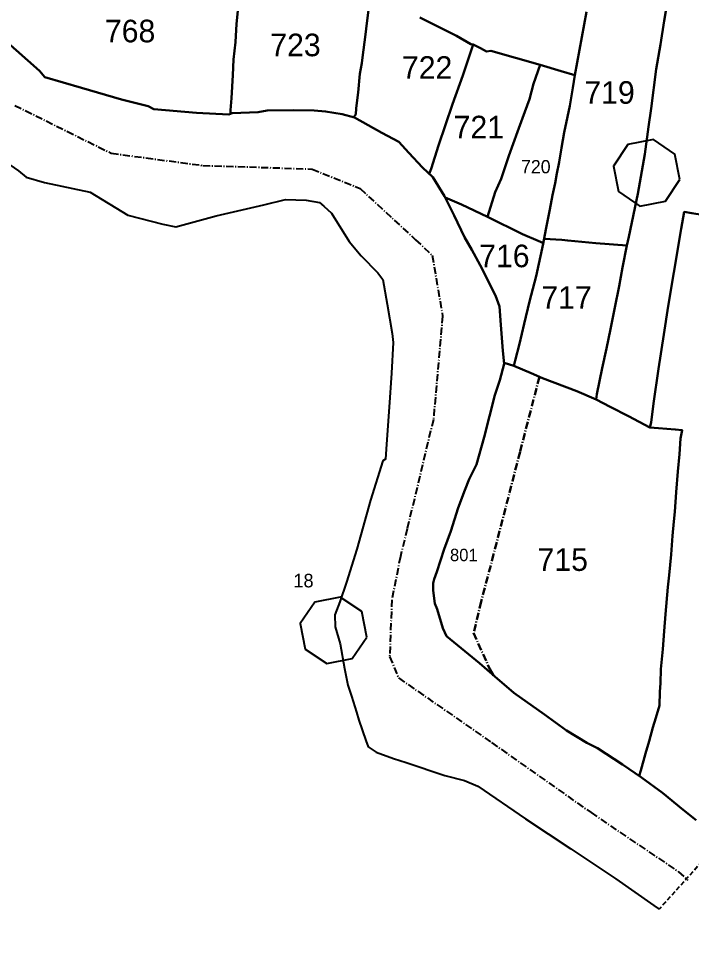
# Model space of a CAD drawing. Header units: millimetres. Extents: x -6521 to 1064, y -7 to 2171.
# Drawn here: x 281.5 to 356, y 257.1 to 358.5 of the extents above; entities that cross this region are included whole.
import ezdxf

# ---------------------------------------------------------------- set-up
doc = ezdxf.new("R2010")
doc.units = ezdxf.units.MM
doc.linetypes.add('10b013', pattern=[61.087, 39.624, -9.906, 1.651, -9.906])
doc.linetypes.add('DASHED', pattern=[0.75, 0.5, -0.25])
for name, color, linetype in [('Image', 7, 'Continuous'), ('Line_River', 5, 'Continuous'), ('Sym_Traverse_Stone', 5, 'Continuous'), ('Text_Traverse_Stone_No', 1, 'Continuous')]:
    doc.layers.add(name, color=color, linetype=linetype)
doc.layers.add('Poly_Survey_Bndry', color=250, linetype='Continuous', lineweight=30)
doc.layers.add('Text_Survey_No', color=250, linetype='Continuous', lineweight=0)
doc.layers.add('Poly_Village_Bndry', color=7, linetype='Continuous', true_color=0x000000)
doc.styles.get("Standard").update_dxf_attribs({"font": 'Sakal_Marathi_N_Ship.TTF'})
picture_1 = doc.add_image_def('image1.jpg', size_in_pixel=(14525, 10936))

# ---------------------------------------------------------------- blocks, each defined once
blk = doc.blocks.new('Sym_Traverse_Stone')
at = {"layer": 'Sym_Traverse_Stone'}
blk.add_lwpolyline([(3.223, -0.65), (2.739, 1.819), (0.65, 3.223), (-1.819, 2.739), (-3.223, 0.65), (-2.739, -1.819), (-0.65, -3.223), (1.819, -2.739)], close=True, dxfattribs=at)

msp = doc.modelspace()

# ---------------------------------------------------------------- linework, layer by layer
at = {"layer": 'Line_River', "linetype": '10b013', "ltscale": 0.02}
msp.add_lwpolyline([(281.12, 348.86), (291.8, 343.57), (301.94, 342.22), (314.03, 341.83), (319.33, 339.67), (325.47, 334), (327.31, 332.28), (328.46, 325.56), (327.44, 314.11), (324.54, 302.02), (323.79, 298.93), (322.84, 294.15), (322.6, 287.86), (323.6, 285.5), (333.89, 278.35), (344.89, 270.6), (354.56, 264.06), (355.61, 263.12)], dxfattribs=at)
at = {"layer": 'Poly_Survey_Bndry'}
for points in [[(354.75, 368.98), (354.1, 364.92), (353.53, 361.45), (353.38, 360.61), (352.99, 358.24), (352.56, 355.61), (352.1, 352.87), (351.53, 348.53), (351.26, 346.51), (350.86, 343.48), (350.07, 339.1), (349.07, 334.33), (348.85, 333.37)], [(306.2, 363.6), (305.99, 361.57), (305.86, 360.09), (305.67, 357.91), (305.53, 355.86), (305.32, 353.96), (305.25, 352.22), (305.09, 349.66), (304.99, 348.33), (304.98, 347.95)], [(320.42, 360.62), (320.13, 358.26), (319.89, 356.42), (319.63, 354.47), (319.52, 353.53), (319.3, 352.38), (319.1, 350.3), (318.88, 348.56), (318.85, 347.87), (318.59, 347.56)], [(325.94, 358.61), (330.01, 356.57), (331.57, 355.64), (331.84, 355.62), (332.66, 355.2), (333.32, 354.82), (333.81, 354.89), (339.27, 353.36), (341.58, 352.64), (343.11, 352.23), (343.62, 355.03), (344.39, 359.23)], [(279.99, 356.13), (283.85, 352.71), (284.46, 351.98), (288.51, 350.83), (292.94, 349.54), (292.94, 349.54), (295.89, 348.77), (296.52, 348.47), (301.23, 348.06), (304.8, 347.88), (305.16, 348.02), (308.04, 348.13), (309.05, 348.31), (311.91, 348.33), (314.26, 348.32), (315.52, 348.2), (317.36, 347.89), (318.73, 347.52), (321.75, 345.82), (323.63, 344.84), (324.71, 343.62), (326.24, 342), (327.39, 340.91), (328.67, 338.84), (329.75, 336.67), (330.89, 334.3), (331.68, 332.87), (332.63, 331.18), (334.33, 327.84), (334.77, 326.63), (334.89, 324.59), (335.14, 321.7), (335.29, 320.27), (334.81, 318.45), (334.26, 316.79), (333.07, 312.17), (332.21, 309.12), (331.88, 308.47), (331.41, 307.52), (330.91, 306.27), (330.19, 304.34), (329.36, 301.74), (328.64, 299.77), (327.84, 297.23), (327.53, 296.43), (327.42, 296), (327.43, 295.18), (327.6, 293.75), (327.86, 293.11), (328.48, 291.02), (328.9, 290.13), (332.54, 287.13), (334.24, 285.65), (336.36, 283.86), (339.75, 281.45), (342.18, 279.69), (344.42, 278.34), (345.6, 277.75), (348.37, 275.94), (350.47, 274.49), (352.81, 272.8), (355.07, 270.89), (356.54, 269.78)], [(331.84, 355.62), (330.7, 352.16), (329.57, 349.02), (328.02, 344.42), (327.18, 341.84), (326.97, 341.3)], [(339.27, 353.36), (338.53, 351.24), (338.07, 349.55), (337.3, 347.45), (336.75, 345.93), (335.78, 343.27), (334.93, 340.76), (334.28, 339.25), (333.44, 336.52), (330.54, 337.91), (328.75, 338.67)], [(343.11, 352.23), (342.89, 350.8), (342.55, 348.83), (342.27, 347.6), (341.92, 345.86), (341.63, 344.17), (341.35, 342.57), (341.1, 341.34), (340.92, 340.27), (340.64, 338.95), (340.32, 337.34), (339.89, 335.12), (339.6, 333.54), (338.81, 329.97), (338.07, 327.15), (337.5, 324.69), (336.98, 322.47), (336.49, 320.62), (336.35, 320.05), (335.28, 320.39)], [(367.96, 334.92), (362.2, 335.96), (356.04, 336.95), (355.21, 337.08), (354.85, 335.21), (354.04, 330.38), (353.42, 326.66), (352.94, 323.51), (352.34, 319.73), (351.8, 315.89), (351.55, 313.77), (351.4, 313.22)], [(333.44, 336.52), (337.29, 334.6), (339.05, 333.87), (339.62, 333.61)], [(339.71, 334.12), (341.64, 334), (342.31, 333.91), (345.42, 333.61), (348.85, 333.37), (348.37, 330.94), (347.99, 328.87), (347.52, 326.5), (347.06, 324.1), (346.59, 321.95), (346.11, 319.77), (345.53, 316.92), (345.45, 316.32)], [(336.35, 320.05), (338.27, 319.23), (339.5, 318.69), (343.32, 317.24), (345.45, 316.32), (347, 315.51), (349.02, 314.48), (351.4, 313.22), (352.36, 313.16), (354.2, 313.01), (354.98, 312.91), (354.79, 312.02), (354.68, 310.27), (354.49, 308.36), (354.32, 306.07), (354.15, 303.9), (354.06, 302.81), (353.91, 301.24), (353.77, 299.15), (353.53, 296.89), (353.38, 295.54)], [(353.38, 295.54), (353.14, 292.56), (353, 290.68), (352.84, 288.68), (352.63, 286.46), (352.59, 284.94), (352.5, 283.98), (352.45, 282.44), (352.05, 281.08), (351.74, 280.03), (351.33, 278.51), (350.91, 277.15), (350.39, 275.26), (350.21, 274.68)]]:
    msp.add_lwpolyline(points, dxfattribs=at)
at = {"layer": 'Poly_Survey_Bndry', "color": 0, "linetype": '10b013', "ltscale": 0.02}
msp.add_lwpolyline([(339.18, 318.83), (337.03, 310.52), (334.11, 299.21), (332.73, 293.96), (331.89, 290.49), (333.69, 286.47), (334.13, 285.72)], dxfattribs=at)
at = {"layer": 'Poly_Village_Bndry'}
msp.add_lwpolyline([(277.32, 344.49), (281.53, 341.62), (282.37, 340.93), (284.39, 340.35), (289.45, 339.27), (293.61, 336.73), (297.51, 335.71), (298.95, 335.44), (303.39, 336.66), (308.66, 337.88), (311.07, 338.44), (313.36, 338.39), (314.83, 338.11), (315.31, 337.73), (316.16, 336.96), (318.13, 333.82), (319.44, 332.23), (321.28, 330.34), (321.86, 329.61), (322.33, 326.86), (322.88, 323.64), (322.99, 322.62), (322.81, 319.23), (322.56, 315.47), (322.25, 311.36), (322.13, 309.7), (321.85, 309.54), (320.49, 305.17), (318.98, 299.76), (317.82, 296.12), (317.08, 293.92), (316.53, 292.5), (316.59, 291.16), (317.12, 289.29), (317.59, 286.54), (317.98, 284.69), (318.39, 283.47), (318.95, 281.71), (319.2, 280.83), (319.97, 278.57), (320.24, 277.88), (321.1, 277.28), (323.02, 276.59), (324.44, 276.15), (328.71, 274.72), (330.9, 274.14), (332.36, 273.51), (337.64, 269.93), (342.66, 266.59), (347.64, 263.26), (351.84, 260.33), (352.42, 259.9)], dxfattribs=at)
at = {"layer": 'Poly_Village_Bndry', "color": 0, "linetype": 'DASHED'}
msp.add_lwpolyline([(359.16, 267.41), (352.42, 259.9)], dxfattribs=at)

# ---------------------------------------------------------------- block references
at = {"layer": 'Sym_Traverse_Stone', "xscale": 1.142865619639545, "yscale": 1.142865619639545, "zscale": 1.142865619639545}
for p in [(351.05, 341.41), (316.39, 290.77)]:
    msp.add_blockref('Sym_Traverse_Stone', p, dxfattribs=at)

# ---------------------------------------------------------------- texts
at = {"layer": 'Text_Survey_No', "attachment_point": 1}
for s, insert, char_height in [('\\fSakal Marathi;768', (291.09, 358.35), 2.5), ('\\fSakal Marathi;723', (309.39, 356.81), 2.5), ('\\fSakal Marathi;722', (323.96, 354.31), 2.5), ('\\fSakal Marathi;719', (344.15, 351.55), 2.5), ('\\fSakal Marathi;721', (329.68, 347.72), 2.5), ('\\fSakal Marathi;720', (337.14, 342.82), 1.4674), ('\\fSakal Marathi;716', (332.51, 333.46), 2.5), ('\\fSakal Marathi;717', (339.39, 328.86), 2.5), ('\\fSakal Marathi;801', (329.28, 299.8), 1.3747), ('\\fSakal Marathi;715', (338.97, 299.85), 2.5)]:
    msp.add_mtext(s, dxfattribs=dict(at, insert=insert, char_height=char_height))
at = {"layer": 'Text_Traverse_Stone_No', "linetype": 'DASHED', "insert": (311.95, 297.03), "char_height": 1.5, "attachment_point": 1}
msp.add_mtext('\\fSakal Marathi;18', dxfattribs=at)

# ---------------------------------------------------------------- pictures from other files: only their frames are drawn
at = {"layer": 'Image'}
image = msp.add_image(picture_1, insert=(0, 0), size_in_units=(922.34, 694.44), dxfattribs=at)
image.dxf.flags = 7

doc.saveas('drawing.dxf')
